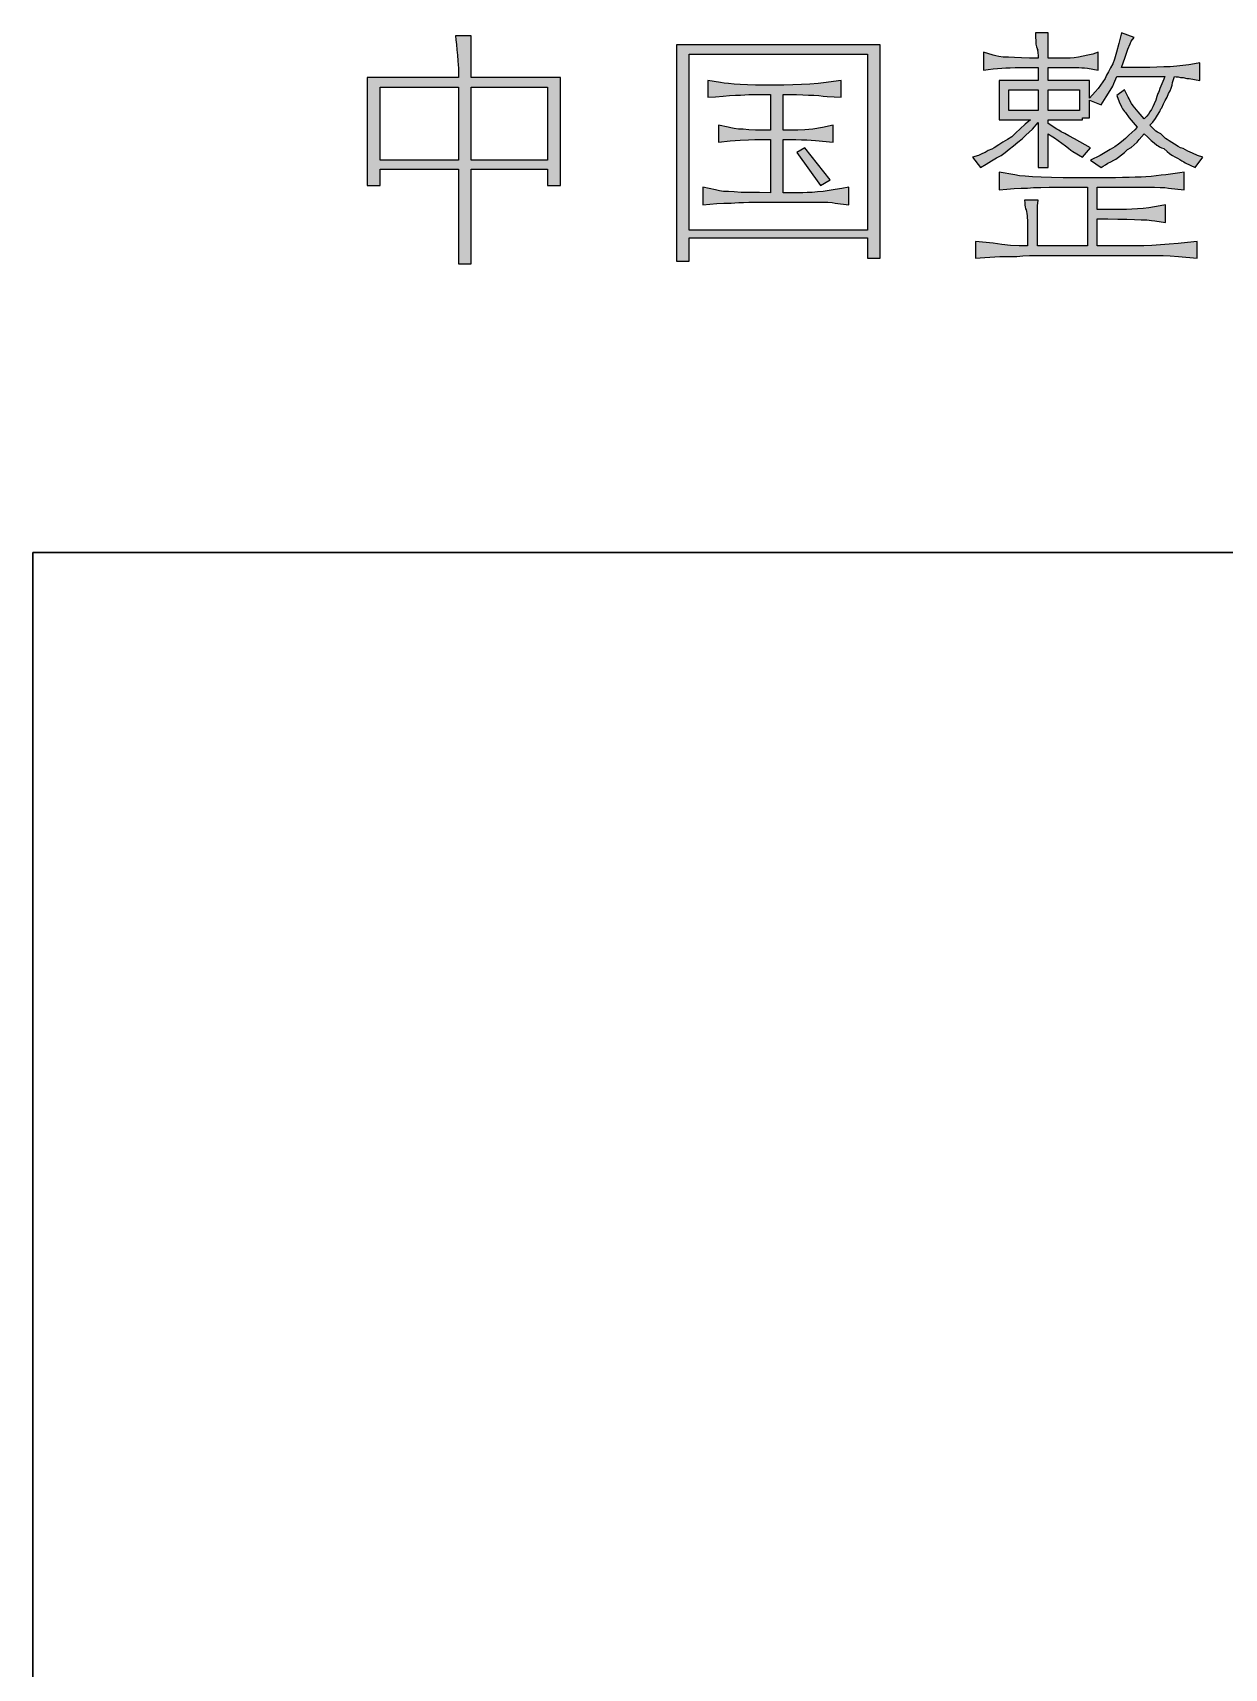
# Model space of a CAD drawing. Header units: inches. Extents: x -9450 to 207408, y -100115 to 6682.
# Drawn here: x 7688 to 8069, y 4728 to 5252 of the extents above; entities that cross this region are included whole.
import ezdxf

# ---------------------------------------------------------------- set-up
doc = ezdxf.new("R2010")
doc.units = ezdxf.units.IN
doc.header["$MEASUREMENT"] = 0
doc.layers.add('E. 图框', color=4, linetype='Continuous')
doc.layers.add('E.01 布局 文字', color=71, linetype='Continuous')

# ---------------------------------------------------------------- blocks, each defined once
blk = doc.blocks.new('eet')
at = {"layer": 'E.01 布局 文字'}
h = blk.add_hatch(color=256, dxfattribs=at)
h.paths.add_polyline_path([(7828.21, 5242.15), (7828.21, 5243.82), (7828.21, 5245.09), (7828.21, 5246.6), (7828.21, 5247.88), (7828.21, 5248.83), (7828.21, 5249.63), (7828.21, 5251.06), (7823.2, 5251.06), (7823.28, 5249.71), (7823.44, 5248.19), (7823.6, 5246.52), (7823.75, 5244.78), (7823.91, 5243.03), (7823.99, 5241.67), (7824.07, 5240.64), (7824.07, 5240), (7824.07, 5237.62), (7799.02, 5237.62), (7796.48, 5237.62), (7794.89, 5237.62), (7794.89, 5203.11), (7799.02, 5203.11), (7799.02, 5208.28), (7824.07, 5208.28), (7824.07, 5177.98), (7828.21, 5177.98), (7828.21, 5208.28), (7852.62, 5208.28), (7852.62, 5203.11), (7856.75, 5203.11), (7856.75, 5237.62), (7854.21, 5237.62), (7852.62, 5237.62), (7828.21, 5237.62), (7828.21, 5240.08)])
h.paths.add_polyline_path([(7824.07, 5234.6), (7824.07, 5211.22), (7799.02, 5211.22), (7799.02, 5234.6)], flags=17)
h.paths.add_polyline_path([(7828.21, 5234.6), (7852.62, 5234.6), (7852.62, 5211.22), (7828.21, 5211.22)], flags=17)
h.paths.add_polyline_path([(7959.18, 5248.12), (7957.58, 5248.12), (7955.04, 5248.12), (7897.95, 5248.12), (7894.84, 5248.12), (7893.89, 5248.12), (7893.89, 5178.85), (7897.95, 5178.85), (7897.95, 5186.33), (7955.04, 5186.33), (7955.04, 5179.81), (7959.18, 5179.81)])
h.paths.add_polyline_path([(7955.04, 5245.09), (7955.04, 5188.79), (7897.95, 5188.79), (7897.95, 5245.09)], flags=17)
h.paths.add_polyline_path([(7916.63, 5235.31), (7919.26, 5235.23), (7922.12, 5235.23), (7925.3, 5235.23), (7928.24, 5235.23), (7931.18, 5235.31), (7933.97, 5235.39), (7936.67, 5235.55), (7939.3, 5235.79), (7941.84, 5236.03), (7944.23, 5236.35), (7946.61, 5236.66), (7946.61, 5231.34), (7942.16, 5231.58), (7940.89, 5231.73), (7939.45, 5231.89), (7937.86, 5231.97), (7936.19, 5232.05), (7934.37, 5232.13), (7932.38, 5232.21), (7930.31, 5232.21), (7928.08, 5232.21), (7928.08, 5220.84), (7932.78, 5220.84), (7935, 5220.92), (7937.63, 5221.16), (7940.65, 5221.64), (7944.07, 5222.35), (7944.07, 5216.94), (7940.65, 5217.26), (7939.61, 5217.34), (7938.42, 5217.5), (7937.07, 5217.58), (7935.64, 5217.66), (7933.97, 5217.74), (7932.14, 5217.82), (7930.23, 5217.82), (7928.08, 5217.82), (7928.08, 5200.72), (7934.37, 5200.72), (7935.8, 5200.8), (7937.39, 5200.88), (7939.06, 5201.04), (7940.89, 5201.2), (7942.79, 5201.44), (7944.78, 5201.76), (7946.85, 5202.15), (7949.08, 5202.55), (7949.08, 5196.83), (7944.7, 5197.46), (7943.75, 5197.62), (7942.4, 5197.7), (7940.73, 5197.7), (7938.74, 5197.78), (7937.86, 5197.78), (7936.75, 5197.78), (7935.4, 5197.78), (7933.89, 5197.78), (7932.14, 5197.78), (7930.15, 5197.78), (7928, 5197.78), (7925.54, 5197.78), (7923.15, 5197.78), (7920.93, 5197.7), (7918.86, 5197.7), (7917.03, 5197.7), (7915.36, 5197.62), (7913.85, 5197.62), (7912.58, 5197.54), (7911.46, 5197.46), (7909.08, 5197.38), (7906.85, 5197.3), (7904.55, 5197.14), (7902.32, 5196.83), (7902.32, 5202.55), (7906.45, 5201.68), (7907.65, 5201.36), (7909, 5201.2), (7910.59, 5201.12), (7912.42, 5201.04), (7914.64, 5200.88), (7917.35, 5200.8), (7920.45, 5200.8), (7924.03, 5200.72), (7924.03, 5217.82), (7919.02, 5217.82), (7916.95, 5217.74), (7914.33, 5217.58), (7911.15, 5217.34), (7907.41, 5216.94), (7907.41, 5222.35), (7910.51, 5221.71), (7911.3, 5221.56), (7912.42, 5221.32), (7913.77, 5221.16), (7915.28, 5221.08), (7917.11, 5220.92), (7919.18, 5220.84), (7921.48, 5220.84), (7924.03, 5220.84), (7924.03, 5232.21), (7918.06, 5232.21), (7917.11, 5232.21), (7915.84, 5232.13), (7914.41, 5232.05), (7912.82, 5231.97), (7910.91, 5231.89), (7908.84, 5231.73), (7906.45, 5231.5), (7903.91, 5231.34), (7903.91, 5236.66), (7908.04, 5236.11), (7909.16, 5235.87), (7910.59, 5235.71), (7912.34, 5235.55), (7914.33, 5235.47)])
h.paths.add_polyline_path([(7935, 5215.11), (7943.11, 5204.94), (7940.01, 5203.11), (7932.46, 5213.6)])
h.paths.add_polyline_path([(8028.91, 5245.73), (8027.24, 5245.17), (8025.65, 5244.78), (8024.14, 5244.46), (8022.63, 5244.22), (8021.28, 5243.98), (8020.01, 5243.9), (8018.73, 5243.82), (8017.62, 5243.9), (8012.93, 5243.9), (8012.93, 5245.33), (8012.93, 5246.76), (8012.93, 5248.04), (8012.93, 5249.31), (8012.93, 5252.01), (8008.87, 5252.01), (8008.87, 5250.58), (8008.95, 5249.39), (8009.03, 5248.35), (8009.19, 5247.48), (8009.51, 5246.58), (8009.51, 5246.6), (8009.59, 5246.37), (8009.51, 5246.58), (8009.67, 5245.41), (8009.75, 5244.78), (8009.75, 5243.9), (8006.97, 5243.9), (8004.42, 5243.98), (8002.2, 5244.06), (8000.21, 5244.14), (7998.54, 5244.22), (7997.19, 5244.38), (7996.15, 5244.62), (7995.36, 5244.78), (7992.26, 5245.73), (7992.26, 5240), (7993.77, 5240.24), (7995.28, 5240.48), (7996.71, 5240.56), (7998.14, 5240.64), (7999.41, 5240.72), (8000.76, 5240.8), (8002.35, 5240.88), (8004.1, 5240.88), (8009.75, 5240.88), (8009.75, 5236.66), (8000.37, 5236.66), (7997.9, 5236.66), (7997.26, 5236.66), (7997.26, 5227.12), (7997.26, 5224.74), (7997.26, 5224.1), (8007.28, 5224.1), (8005.61, 5222.67), (8004.02, 5221.24), (8002.59, 5219.97), (8001.32, 5218.69), (7999.89, 5217.82), (7998.46, 5216.94), (7997.11, 5216.07), (7995.67, 5215.11), (7994.88, 5214.72), (7993.77, 5214.24), (7992.73, 5213.68), (7991.94, 5213.29), (7991.22, 5212.97), (7990.66, 5212.73), (7988.76, 5212.17), (7991.3, 5208.83), (7993.13, 5209.95), (7994.8, 5210.98), (7996.39, 5211.93), (7997.9, 5212.73), (7999.17, 5213.68), (8000.45, 5214.72), (8001.8, 5215.75), (8003.23, 5216.94), (8004.58, 5218.06), (8005.77, 5219.17), (8006.89, 5220.2), (8007.92, 5221.16), (8009.75, 5223.23), (8009.75, 5208.83), (8012.93, 5208.83), (8012.93, 5219.65), (8013.88, 5219.01), (8015, 5218.3), (8016.11, 5217.5), (8017.3, 5216.63), (8018.5, 5215.75), (8019.45, 5215.04), (8020.17, 5214.4), (8020.8, 5213.92), (8023.9, 5212.17), (8026.45, 5215.11), (8024.78, 5216.07), (8023.11, 5217.02), (8021.36, 5217.98), (8019.53, 5219.01), (8018.26, 5219.73), (8017.14, 5220.28), (8016.35, 5220.76), (8015.71, 5221.16), (8012.93, 5222.91), (8012.93, 5224.1), (8023.9, 5224.1), (8023.9, 5224.74), (8026.13, 5224.74), (8026.13, 5230.38), (8029.87, 5228.95), (8031.54, 5231.5), (8032.81, 5233.48), (8033.61, 5234.92), (8033.92, 5235.79), (8034.88, 5237.94), (8050.3, 5237.94), (8049.99, 5237.14), (8049.67, 5236.43), (8049.35, 5235.63), (8049.03, 5234.92), (8048.71, 5234.12), (8048.48, 5233.4), (8048.24, 5232.85), (8048.08, 5232.53), (8047.76, 5231.58), (8047.44, 5230.38), (8046.88, 5229.27), (8046.49, 5228.32), (8046.01, 5227.44), (8045.53, 5226.65), (8045.06, 5225.93), (8044.58, 5225.29), (8043.7, 5224.42), (8041.72, 5226.65), (8040.21, 5228.55), (8039.65, 5229.35), (8039.17, 5230.06), (8038.85, 5230.78), (8038.61, 5231.34), (8037.42, 5233.72), (8034.88, 5231.89), (8035.67, 5229.91), (8036.39, 5228.32), (8036.71, 5227.68), (8037.1, 5227.2), (8037.42, 5226.8), (8037.74, 5226.49), (8038.93, 5224.74), (8041.48, 5221.71), (8040.68, 5220.92), (8039.73, 5220.05), (8038.77, 5219.17), (8037.74, 5218.14), (8036.39, 5217.1), (8035.51, 5216.31), (8034.24, 5215.43), (8032.81, 5214.56), (8031.22, 5213.6), (8029.55, 5212.73), (8026.45, 5211.22), (8029.87, 5208.83), (8030.5, 5209.31), (8031.3, 5209.71), (8032.09, 5210.18), (8033.05, 5210.66), (8034, 5211.14), (8034.56, 5211.54), (8035.51, 5212.17), (8036.47, 5212.89), (8037.42, 5213.68), (8038.38, 5214.56), (8039.49, 5215.27), (8040.52, 5216.07), (8041.4, 5216.94), (8042.11, 5217.82), (8043.7, 5219.65), (8044.9, 5218.53), (8045.93, 5217.5), (8046.88, 5216.71), (8047.76, 5215.99), (8048.16, 5215.75), (8048.63, 5215.43), (8049.19, 5215.11), (8049.99, 5214.88), (8051.02, 5214), (8051.81, 5213.37), (8052.21, 5213.05), (8052.77, 5212.65), (8053.48, 5212.25), (8054.36, 5211.85), (8055.08, 5211.38), (8055.71, 5210.98), (8056.35, 5210.66), (8056.82, 5210.34), (8060.01, 5208.83), (8062.47, 5212.17), (8060.8, 5212.73), (8059.21, 5213.45), (8057.7, 5214.08), (8056.19, 5214.88), (8055.71, 5215.04), (8055.31, 5215.11), (8054.52, 5215.59), (8053.41, 5216.31), (8052.53, 5216.86), (8051.74, 5217.34), (8051.1, 5217.82), (8050.54, 5218.14), (8049.91, 5218.77), (8049.03, 5219.65), (8048.4, 5219.97), (8047.92, 5220.2), (8047.44, 5220.52), (8047.12, 5220.84), (8045.53, 5222.35), (8046.49, 5223.38), (8047.28, 5224.5), (8048, 5225.61), (8048.71, 5226.8), (8049.03, 5227.6), (8049.35, 5228), (8049.91, 5229.19), (8050.46, 5230.3), (8051.02, 5231.42), (8051.5, 5232.53), (8051.97, 5233.4), (8052.29, 5234.28), (8052.61, 5235.23), (8052.77, 5236.11), (8053.41, 5237.94), (8053.96, 5237.86), (8054.6, 5237.86), (8055.31, 5237.7), (8056.19, 5237.62), (8057.3, 5237.38), (8058.1, 5237.3), (8061.52, 5236.66), (8061.52, 5242.39), (8059.77, 5242.07), (8057.94, 5241.75), (8056.11, 5241.52), (8054.12, 5241.28), (8052.05, 5241.12), (8049.99, 5241.04), (8047.76, 5240.96), (8045.53, 5240.88), (8036.47, 5240.88), (8037.58, 5244.22), (8038.46, 5246.76), (8039.17, 5248.43), (8039.57, 5249.31), (8040.52, 5250.5), (8036.47, 5252.01), (8035.59, 5248.59), (8034.8, 5245.73), (8034.16, 5243.58), (8033.61, 5242.07), (8032.89, 5240.8), (8032.25, 5239.53), (8031.62, 5238.41), (8031.14, 5237.3), (8030.42, 5236.27), (8029.71, 5235.23), (8028.91, 5234.12), (8027.96, 5233.09), (8026.13, 5231.02), (8026.13, 5236.66), (8025.49, 5236.66), (8022.95, 5236.66), (8012.93, 5236.66), (8012.93, 5240.88), (8016.19, 5240.88), (8018.73, 5240.88), (8020.56, 5240.88), (8021.68, 5240.88), (8022.79, 5240.88), (8023.74, 5240.8), (8024.62, 5240.72), (8025.49, 5240.64), (8028.91, 5240)])
h.paths.add_polyline_path([(8012.93, 5233.72), (8022.95, 5233.72), (8022.95, 5227.12), (8012.93, 5227.12)], flags=17)
h.paths.add_polyline_path([(8009.75, 5233.72), (8009.75, 5227.12), (8000.37, 5227.12), (8000.37, 5233.72)], flags=17)
h.paths.add_polyline_path([(8056.51, 5207.32), (8055.08, 5207.16), (8053.64, 5206.92), (8052.13, 5206.69), (8050.62, 5206.53), (8049.11, 5206.37), (8047.52, 5206.13), (8045.93, 5205.97), (8044.26, 5205.81), (8042.67, 5205.73), (8040.84, 5205.73), (8038.85, 5205.65), (8036.79, 5205.65), (8034.48, 5205.57), (8032.09, 5205.57), (8029.47, 5205.57), (8026.77, 5205.57), (8022, 5205.57), (8017.78, 5205.57), (8014.04, 5205.65), (8010.7, 5205.73), (8007.92, 5205.89), (8005.53, 5206.05), (8003.71, 5206.21), (8002.27, 5206.45), (7997.26, 5207.32), (7997.26, 5201.68), (7999.73, 5201.91), (8002.04, 5202.07), (8004.26, 5202.23), (8006.33, 5202.23), (8008.24, 5202.39), (8010.54, 5202.47), (8013.25, 5202.55), (8016.35, 5202.55), (8025.49, 5202.55), (8025.49, 5183.7), (8009.51, 5183.7), (8009.51, 5186.57), (8009.51, 5189.11), (8009.51, 5191.26), (8009.51, 5193.01), (8009.51, 5194.44), (8009.51, 5195.55), (8009.51, 5196.19), (8009.51, 5196.59), (8009.75, 5198.34), (8005.38, 5198.34), (8005.46, 5197.54), (8005.46, 5196.75), (8005.53, 5196.19), (8005.69, 5195.63), (8005.85, 5195.31), (8006.01, 5194.76), (8006.09, 5194.12), (8006.17, 5193.33), (8006.33, 5191.34), (8006.33, 5188.79), (8006.33, 5183.7), (8003.63, 5183.7), (8000.92, 5183.86), (7998.14, 5184.18), (7995.36, 5184.58), (7989.71, 5185.14), (7989.71, 5179.81), (7991.14, 5179.89), (7992.65, 5180.05), (7994.24, 5180.13), (7995.83, 5180.21), (7997.5, 5180.29), (7999.25, 5180.37), (8001, 5180.37), (8002.91, 5180.37), (8004.82, 5180.52), (8006.97, 5180.6), (8009.27, 5180.68), (8011.66, 5180.68), (8012.77, 5180.68), (8014.04, 5180.68), (8015.47, 5180.68), (8017.07, 5180.68), (8018.81, 5180.68), (8020.8, 5180.68), (8022.87, 5180.68), (8025.18, 5180.68), (8027.4, 5180.68), (8029.55, 5180.68), (8031.46, 5180.68), (8033.13, 5180.68), (8034.72, 5180.68), (8036.07, 5180.68), (8037.34, 5180.68), (8038.38, 5180.68), (8040.6, 5180.68), (8042.67, 5180.68), (8044.5, 5180.68), (8046.17, 5180.68), (8047.76, 5180.68), (8049.75, 5180.6), (8051.97, 5180.52), (8054.68, 5180.37), (8060.64, 5179.81), (8060.64, 5185.14), (8057.54, 5184.82), (8054.52, 5184.5), (8051.66, 5184.26), (8048.87, 5184.02), (8046.17, 5183.86), (8043.54, 5183.78), (8041.08, 5183.7), (8038.61, 5183.7), (8028.6, 5183.7), (8028.6, 5192.37), (8032.09, 5192.37), (8035.27, 5192.29), (8038.14, 5192.29), (8040.6, 5192.21), (8042.75, 5192.13), (8044.58, 5192.05), (8046.01, 5191.9), (8047.12, 5191.74), (8050.54, 5191.18), (8050.54, 5196.83), (8048.79, 5196.51), (8046.96, 5196.19), (8045.14, 5195.95), (8043.39, 5195.71), (8041.56, 5195.55), (8039.73, 5195.47), (8037.98, 5195.39), (8036.15, 5195.39), (8028.6, 5195.39), (8028.6, 5202.55), (8031.78, 5202.55), (8034.56, 5202.55), (8037.1, 5202.55), (8039.25, 5202.55), (8041.16, 5202.55), (8042.75, 5202.55), (8044.02, 5202.55), (8044.9, 5202.55), (8046.96, 5202.55), (8048.79, 5202.47), (8050.3, 5202.39), (8051.5, 5202.23), (8056.51, 5201.68)])
at = {"layer": 'E. 图框', "lineweight": 30}
blk.add_lwpolyline([(7687.76, 5085.5), (9204.61, 5085.5), (9204.61, 1882.01), (7687.76, 1882.01)], close=True, dxfattribs=at)
at = {"layer": 'E.01 布局 文字'}
for p, q in [((7823.2, 5251.06), (7823.28, 5249.71)), ((7828.21, 5251.06), (7823.2, 5251.06)), ((7823.28, 5249.71), (7823.44, 5248.19)), ((7828.21, 5249.63), (7828.21, 5251.06)), ((7828.21, 5248.83), (7828.21, 5249.63)), ((8008.87, 5252.01), (8008.87, 5250.58)), ((8012.93, 5252.01), (8008.87, 5252.01)), ((8008.87, 5250.58), (8008.95, 5249.39)), ((8008.95, 5249.39), (8009.03, 5248.35)), ((8012.93, 5249.31), (8012.93, 5252.01)), ((8012.93, 5248.04), (8012.93, 5249.31)), ((8036.47, 5252.01), (8035.59, 5248.59)), ((8040.52, 5250.5), (8036.47, 5252.01)), ((8039.17, 5248.43), (8039.57, 5249.31)), ((8039.57, 5249.31), (8040.52, 5250.5)), ((7823.44, 5248.19), (7823.6, 5246.52)), ((7823.6, 5246.52), (7823.75, 5244.78)), ((7823.75, 5244.78), (7823.91, 5243.03)), ((7828.21, 5247.88), (7828.21, 5248.83)), ((7828.21, 5246.6), (7828.21, 5247.88)), ((7828.21, 5245.09), (7828.21, 5246.6)), ((7828.21, 5243.82), (7828.21, 5245.09)), ((7893.89, 5248.12), (7893.89, 5178.85)), ((7894.84, 5248.12), (7893.89, 5248.12)), ((7897.95, 5248.12), (7894.84, 5248.12)), ((7955.04, 5248.12), (7897.95, 5248.12)), ((7897.95, 5188.79), (7897.95, 5245.09)), ((7897.95, 5245.09), (7955.04, 5245.09)), ((7957.58, 5248.12), (7955.04, 5248.12)), ((7955.04, 5245.09), (7955.04, 5188.79)), ((7959.18, 5248.12), (7957.58, 5248.12)), ((7959.18, 5179.81), (7959.18, 5248.12)), ((7995.36, 5244.78), (7992.26, 5245.73)), ((7992.26, 5245.73), (7992.26, 5240)), ((7996.15, 5244.62), (7995.36, 5244.78)), ((7997.19, 5244.38), (7996.15, 5244.62)), ((7998.54, 5244.22), (7997.19, 5244.38)), ((8000.21, 5244.14), (7998.54, 5244.22)), ((8002.2, 5244.06), (8000.21, 5244.14)), ((8004.42, 5243.98), (8002.2, 5244.06)), ((8006.97, 5243.9), (8004.42, 5243.98)), ((8009.03, 5248.35), (8009.19, 5247.48)), ((8009.19, 5247.48), (8009.59, 5246.37)), ((8009.59, 5246.37), (8009.51, 5246.6)), ((8009.51, 5246.6), (8009.67, 5245.41)), ((8009.67, 5245.41), (8009.75, 5244.78)), ((8009.75, 5244.78), (8009.75, 5243.9)), ((8012.93, 5246.76), (8012.93, 5248.04)), ((8012.93, 5245.33), (8012.93, 5246.76)), ((8012.93, 5243.9), (8012.93, 5245.33)), ((8021.28, 5243.98), (8020.01, 5243.9)), ((8022.63, 5244.22), (8021.28, 5243.98)), ((8024.14, 5244.46), (8022.63, 5244.22)), ((8025.65, 5244.78), (8024.14, 5244.46)), ((8027.24, 5245.17), (8025.65, 5244.78)), ((8028.91, 5245.73), (8027.24, 5245.17)), ((8028.91, 5240), (8028.91, 5245.73)), ((8034.8, 5245.73), (8034.16, 5243.58)), ((8035.59, 5248.59), (8034.8, 5245.73)), ((8036.47, 5240.88), (8037.58, 5244.22)), ((8037.58, 5244.22), (8038.46, 5246.76)), ((8038.46, 5246.76), (8039.17, 5248.43)), ((7823.91, 5243.03), (7823.99, 5241.67)), ((7823.99, 5241.67), (7824.07, 5240.64)), ((7824.07, 5240.64), (7824.07, 5240)), ((7824.07, 5240), (7824.07, 5237.62)), ((7828.21, 5242.15), (7828.21, 5243.82)), ((7828.21, 5240.08), (7828.21, 5242.15)), ((7828.21, 5237.62), (7828.21, 5240.08)), ((7992.26, 5240), (7993.77, 5240.24)), ((7993.77, 5240.24), (7995.28, 5240.48)), ((7995.28, 5240.48), (7996.71, 5240.56)), ((7996.71, 5240.56), (7998.14, 5240.64)), ((7998.14, 5240.64), (7999.41, 5240.72)), ((7999.41, 5240.72), (8000.76, 5240.8)), ((8000.76, 5240.8), (8002.35, 5240.88)), ((8002.35, 5240.88), (8004.1, 5240.88)), ((8004.1, 5240.88), (8009.75, 5240.88)), ((8009.75, 5243.9), (8006.97, 5243.9)), ((8009.75, 5240.88), (8009.75, 5236.66)), ((8017.62, 5243.9), (8012.93, 5243.9)), ((8012.93, 5236.66), (8012.93, 5240.88)), ((8012.93, 5240.88), (8016.19, 5240.88)), ((8016.19, 5240.88), (8018.73, 5240.88)), ((8018.73, 5243.82), (8017.62, 5243.9)), ((8020.01, 5243.9), (8018.73, 5243.82)), ((8018.73, 5240.88), (8020.56, 5240.88)), ((8020.56, 5240.88), (8021.68, 5240.88)), ((8021.68, 5240.88), (8022.79, 5240.88)), ((8022.79, 5240.88), (8023.74, 5240.8)), ((8023.74, 5240.8), (8024.62, 5240.72)), ((8024.62, 5240.72), (8025.49, 5240.64)), ((8025.49, 5240.64), (8028.91, 5240)), ((8032.25, 5239.53), (8031.62, 5238.41)), ((8032.89, 5240.8), (8032.25, 5239.53)), ((8033.61, 5242.07), (8032.89, 5240.8)), ((8034.16, 5243.58), (8033.61, 5242.07)), ((8045.53, 5240.88), (8036.47, 5240.88)), ((8047.76, 5240.96), (8045.53, 5240.88)), ((8049.99, 5241.04), (8047.76, 5240.96)), ((8052.05, 5241.12), (8049.99, 5241.04)), ((8054.12, 5241.28), (8052.05, 5241.12)), ((8056.11, 5241.52), (8054.12, 5241.28)), ((8057.94, 5241.75), (8056.11, 5241.52)), ((8059.77, 5242.07), (8057.94, 5241.75)), ((8061.52, 5242.39), (8059.77, 5242.07)), ((8061.52, 5236.66), (8061.52, 5242.39)), ((7796.48, 5237.62), (7794.89, 5237.62)), ((7794.89, 5237.62), (7794.89, 5203.11)), ((7799.02, 5237.62), (7796.48, 5237.62)), ((7824.07, 5237.62), (7799.02, 5237.62)), ((7799.02, 5211.22), (7799.02, 5234.6)), ((7799.02, 5234.6), (7824.07, 5234.6)), ((7824.07, 5234.6), (7824.07, 5211.22)), ((7852.62, 5237.62), (7828.21, 5237.62)), ((7828.21, 5211.22), (7828.21, 5234.6)), ((7828.21, 5234.6), (7852.62, 5234.6)), ((7854.21, 5237.62), (7852.62, 5237.62)), ((7852.62, 5234.6), (7852.62, 5211.22)), ((7856.75, 5237.62), (7854.21, 5237.62)), ((7856.75, 5203.11), (7856.75, 5237.62)), ((7903.91, 5236.66), (7903.91, 5231.34)), ((7908.04, 5236.11), (7903.91, 5236.66)), ((7909.16, 5235.87), (7908.04, 5236.11)), ((7910.59, 5235.71), (7909.16, 5235.87)), ((7912.34, 5235.55), (7910.59, 5235.71)), ((7914.33, 5235.47), (7912.34, 5235.55)), ((7916.63, 5235.31), (7914.33, 5235.47)), ((7919.26, 5235.23), (7916.63, 5235.31)), ((7922.12, 5235.23), (7919.26, 5235.23)), ((7925.3, 5235.23), (7922.12, 5235.23)), ((7928.24, 5235.23), (7925.3, 5235.23)), ((7931.18, 5235.31), (7928.24, 5235.23)), ((7933.97, 5235.39), (7931.18, 5235.31)), ((7936.67, 5235.55), (7933.97, 5235.39)), ((7939.3, 5235.79), (7936.67, 5235.55)), ((7941.84, 5236.03), (7939.3, 5235.79)), ((7944.23, 5236.35), (7941.84, 5236.03)), ((7946.61, 5236.66), (7944.23, 5236.35)), ((7946.61, 5231.34), (7946.61, 5236.66)), ((7997.9, 5236.66), (7997.26, 5236.66)), ((7997.26, 5236.66), (7997.26, 5227.12)), ((8000.37, 5236.66), (7997.9, 5236.66)), ((8009.75, 5236.66), (8000.37, 5236.66)), ((8000.37, 5227.12), (8000.37, 5233.72)), ((8000.37, 5233.72), (8009.75, 5233.72)), ((8009.75, 5233.72), (8009.75, 5227.12)), ((8022.95, 5236.66), (8012.93, 5236.66)), ((8012.93, 5227.12), (8012.93, 5233.72)), ((8012.93, 5233.72), (8022.95, 5233.72)), ((8025.49, 5236.66), (8022.95, 5236.66)), ((8022.95, 5233.72), (8022.95, 5227.12)), ((8026.13, 5236.66), (8025.49, 5236.66)), ((8026.13, 5231.02), (8026.13, 5236.66)), ((8028.91, 5234.12), (8027.96, 5233.09)), ((8029.71, 5235.23), (8028.91, 5234.12)), ((8030.42, 5236.27), (8029.71, 5235.23)), ((8031.14, 5237.3), (8030.42, 5236.27)), ((8031.62, 5238.41), (8031.14, 5237.3)), ((8031.54, 5231.5), (8032.81, 5233.48)), ((8032.81, 5233.48), (8033.61, 5234.92)), ((8033.61, 5234.92), (8033.92, 5235.79)), ((8033.92, 5235.79), (8034.88, 5237.94)), ((8034.88, 5237.94), (8050.3, 5237.94)), ((8037.42, 5233.72), (8034.88, 5231.89)), ((8038.61, 5231.34), (8037.42, 5233.72)), ((8048.71, 5234.12), (8048.48, 5233.4)), ((8049.03, 5234.92), (8048.71, 5234.12)), ((8049.35, 5235.63), (8049.03, 5234.92)), ((8049.67, 5236.43), (8049.35, 5235.63)), ((8049.99, 5237.14), (8049.67, 5236.43)), ((8050.3, 5237.94), (8049.99, 5237.14)), ((8051.97, 5233.4), (8052.29, 5234.28)), ((8052.29, 5234.28), (8052.61, 5235.23)), ((8052.61, 5235.23), (8052.77, 5236.11)), ((8052.77, 5236.11), (8053.41, 5237.94)), ((8053.41, 5237.94), (8053.96, 5237.86)), ((8053.96, 5237.86), (8054.6, 5237.86)), ((8054.6, 5237.86), (8055.31, 5237.7)), ((8055.31, 5237.7), (8056.19, 5237.62)), ((8056.19, 5237.62), (8057.3, 5237.38)), ((8057.3, 5237.38), (8058.1, 5237.3)), ((8058.1, 5237.3), (8061.52, 5236.66)), ((7903.91, 5231.34), (7906.45, 5231.5)), ((7906.45, 5231.5), (7908.84, 5231.73)), ((7908.84, 5231.73), (7910.91, 5231.89)), ((7910.91, 5231.89), (7912.82, 5231.97)), ((7912.82, 5231.97), (7914.41, 5232.05)), ((7914.41, 5232.05), (7915.84, 5232.13)), ((7915.84, 5232.13), (7917.11, 5232.21)), ((7917.11, 5232.21), (7918.06, 5232.21)), ((7918.06, 5232.21), (7924.03, 5232.21)), ((7924.03, 5232.21), (7924.03, 5220.84)), ((7928.08, 5220.84), (7928.08, 5232.21)), ((7928.08, 5232.21), (7930.31, 5232.21)), ((7930.31, 5232.21), (7932.38, 5232.21)), ((7932.38, 5232.21), (7934.37, 5232.13)), ((7934.37, 5232.13), (7936.19, 5232.05)), ((7936.19, 5232.05), (7937.86, 5231.97)), ((7937.86, 5231.97), (7939.45, 5231.89)), ((7939.45, 5231.89), (7940.89, 5231.73)), ((7940.89, 5231.73), (7942.16, 5231.58)), ((7942.16, 5231.58), (7946.61, 5231.34)), ((8027.96, 5233.09), (8026.13, 5231.02)), ((8026.13, 5224.74), (8026.13, 5230.38)), ((8026.13, 5230.38), (8029.87, 5228.95)), ((8029.87, 5228.95), (8031.54, 5231.5)), ((8034.88, 5231.89), (8035.67, 5229.91)), ((8035.67, 5229.91), (8036.39, 5228.32)), ((8036.39, 5228.32), (8036.71, 5227.68)), ((8038.85, 5230.78), (8038.61, 5231.34)), ((8039.17, 5230.06), (8038.85, 5230.78)), ((8039.65, 5229.35), (8039.17, 5230.06)), ((8040.21, 5228.55), (8039.65, 5229.35)), ((8041.72, 5226.65), (8040.21, 5228.55)), ((8046.49, 5228.32), (8046.01, 5227.44)), ((8046.88, 5229.27), (8046.49, 5228.32)), ((8047.44, 5230.38), (8046.88, 5229.27)), ((8047.76, 5231.58), (8047.44, 5230.38)), ((8048.08, 5232.53), (8047.76, 5231.58)), ((8048.24, 5232.85), (8048.08, 5232.53)), ((8048.48, 5233.4), (8048.24, 5232.85)), ((8049.35, 5228), (8049.91, 5229.19)), ((8049.91, 5229.19), (8050.46, 5230.3)), ((8050.46, 5230.3), (8051.02, 5231.42)), ((8051.02, 5231.42), (8051.5, 5232.53)), ((8051.5, 5232.53), (8051.97, 5233.4)), ((7997.26, 5227.12), (7997.26, 5224.74)), ((7997.26, 5224.74), (7997.26, 5224.1)), ((7997.26, 5224.1), (8007.28, 5224.1)), ((8009.75, 5227.12), (8000.37, 5227.12)), ((8007.28, 5224.1), (8005.61, 5222.67)), ((8007.92, 5221.16), (8009.75, 5223.23)), ((8009.75, 5223.23), (8009.75, 5208.83)), ((8022.95, 5227.12), (8012.93, 5227.12)), ((8012.93, 5222.91), (8012.93, 5224.1)), ((8012.93, 5224.1), (8023.9, 5224.1)), ((8023.9, 5224.1), (8023.9, 5224.74)), ((8023.9, 5224.74), (8026.13, 5224.74)), ((8036.71, 5227.68), (8037.1, 5227.2)), ((8037.1, 5227.2), (8037.42, 5226.8)), ((8037.42, 5226.8), (8037.74, 5226.49)), ((8037.74, 5226.49), (8038.93, 5224.74)), ((8038.93, 5224.74), (8041.48, 5221.71)), ((8043.7, 5224.42), (8041.72, 5226.65)), ((8044.58, 5225.29), (8043.7, 5224.42)), ((8045.06, 5225.93), (8044.58, 5225.29)), ((8045.53, 5226.65), (8045.06, 5225.93)), ((8046.01, 5227.44), (8045.53, 5226.65)), ((8045.53, 5222.35), (8046.49, 5223.38)), ((8046.49, 5223.38), (8047.28, 5224.5)), ((8047.28, 5224.5), (8048, 5225.61)), ((8048, 5225.61), (8048.71, 5226.8)), ((8048.71, 5226.8), (8049.03, 5227.6)), ((8049.03, 5227.6), (8049.35, 5228)), ((7910.51, 5221.71), (7907.41, 5222.35)), ((7907.41, 5222.35), (7907.41, 5216.94)), ((7911.3, 5221.56), (7910.51, 5221.71)), ((7912.42, 5221.32), (7911.3, 5221.56)), ((7913.77, 5221.16), (7912.42, 5221.32)), ((7915.28, 5221.08), (7913.77, 5221.16)), ((7917.11, 5220.92), (7915.28, 5221.08)), ((7916.95, 5217.74), (7919.02, 5217.82)), ((7919.18, 5220.84), (7917.11, 5220.92)), ((7919.02, 5217.82), (7924.03, 5217.82)), ((7921.48, 5220.84), (7919.18, 5220.84)), ((7924.03, 5220.84), (7921.48, 5220.84)), ((7924.03, 5217.82), (7924.03, 5200.72)), ((7932.78, 5220.84), (7928.08, 5220.84)), ((7928.08, 5200.72), (7928.08, 5217.82)), ((7928.08, 5217.82), (7930.23, 5217.82)), ((7930.23, 5217.82), (7932.14, 5217.82)), ((7932.14, 5217.82), (7933.97, 5217.74)), ((7935, 5220.92), (7932.78, 5220.84)), ((7937.63, 5221.16), (7935, 5220.92)), ((7940.65, 5221.64), (7937.63, 5221.16)), ((7944.07, 5222.35), (7940.65, 5221.64)), ((7944.07, 5216.94), (7944.07, 5222.35)), ((7999.89, 5217.82), (7998.46, 5216.94)), ((8001.32, 5218.69), (7999.89, 5217.82)), ((8002.59, 5219.97), (8001.32, 5218.69)), ((8004.02, 5221.24), (8002.59, 5219.97)), ((8003.23, 5216.94), (8004.58, 5218.06)), ((8005.61, 5222.67), (8004.02, 5221.24)), ((8004.58, 5218.06), (8005.77, 5219.17)), ((8005.77, 5219.17), (8006.89, 5220.2)), ((8006.89, 5220.2), (8007.92, 5221.16)), ((8015.71, 5221.16), (8012.93, 5222.91)), ((8012.93, 5208.83), (8012.93, 5219.65)), ((8012.93, 5219.65), (8013.88, 5219.01)), ((8013.88, 5219.01), (8015, 5218.3)), ((8015, 5218.3), (8016.11, 5217.5)), ((8016.35, 5220.76), (8015.71, 5221.16)), ((8017.14, 5220.28), (8016.35, 5220.76)), ((8018.26, 5219.73), (8017.14, 5220.28)), ((8019.53, 5219.01), (8018.26, 5219.73)), ((8021.36, 5217.98), (8019.53, 5219.01)), ((8023.11, 5217.02), (8021.36, 5217.98)), ((8037.74, 5218.14), (8036.39, 5217.1)), ((8038.77, 5219.17), (8037.74, 5218.14)), ((8039.73, 5220.05), (8038.77, 5219.17)), ((8040.68, 5220.92), (8039.73, 5220.05)), ((8041.48, 5221.71), (8040.68, 5220.92)), ((8041.4, 5216.94), (8042.11, 5217.82)), ((8042.11, 5217.82), (8043.7, 5219.65)), ((8043.7, 5219.65), (8044.9, 5218.53)), ((8044.9, 5218.53), (8045.93, 5217.5)), ((8047.12, 5220.84), (8045.53, 5222.35)), ((8047.44, 5220.52), (8047.12, 5220.84)), ((8047.92, 5220.2), (8047.44, 5220.52)), ((8048.4, 5219.97), (8047.92, 5220.2)), ((8049.03, 5219.65), (8048.4, 5219.97)), ((8049.91, 5218.77), (8049.03, 5219.65)), ((8050.54, 5218.14), (8049.91, 5218.77)), ((8051.1, 5217.82), (8050.54, 5218.14)), ((8051.74, 5217.34), (8051.1, 5217.82)), ((7907.41, 5216.94), (7911.15, 5217.34)), ((7911.15, 5217.34), (7914.33, 5217.58)), ((7914.33, 5217.58), (7916.95, 5217.74)), ((7935, 5215.11), (7932.46, 5213.6)), ((7932.46, 5213.6), (7940.01, 5203.11)), ((7933.97, 5217.74), (7935.64, 5217.66)), ((7943.11, 5204.94), (7935, 5215.11)), ((7935.64, 5217.66), (7937.07, 5217.58)), ((7937.07, 5217.58), (7938.42, 5217.5)), ((7938.42, 5217.5), (7939.61, 5217.34)), ((7939.61, 5217.34), (7940.65, 5217.26)), ((7940.65, 5217.26), (7944.07, 5216.94)), ((7990.66, 5212.73), (7988.76, 5212.17)), ((7991.22, 5212.97), (7990.66, 5212.73)), ((7991.94, 5213.29), (7991.22, 5212.97)), ((7992.73, 5213.68), (7991.94, 5213.29)), ((7993.77, 5214.24), (7992.73, 5213.68)), ((7994.88, 5214.72), (7993.77, 5214.24)), ((7995.67, 5215.11), (7994.88, 5214.72)), ((7997.11, 5216.07), (7995.67, 5215.11)), ((7996.39, 5211.93), (7997.9, 5212.73)), ((7998.46, 5216.94), (7997.11, 5216.07)), ((7997.9, 5212.73), (7999.17, 5213.68)), ((7999.17, 5213.68), (8000.45, 5214.72)), ((8000.45, 5214.72), (8001.8, 5215.75)), ((8001.8, 5215.75), (8003.23, 5216.94)), ((8016.11, 5217.5), (8017.3, 5216.63)), ((8017.3, 5216.63), (8018.5, 5215.75)), ((8018.5, 5215.75), (8019.45, 5215.04)), ((8019.45, 5215.04), (8020.17, 5214.4)), ((8020.17, 5214.4), (8020.8, 5213.92)), ((8020.8, 5213.92), (8023.9, 5212.17)), ((8024.78, 5216.07), (8023.11, 5217.02)), ((8023.9, 5212.17), (8026.45, 5215.11)), ((8026.45, 5215.11), (8024.78, 5216.07)), ((8029.55, 5212.73), (8026.45, 5211.22)), ((8031.22, 5213.6), (8029.55, 5212.73)), ((8032.81, 5214.56), (8031.22, 5213.6)), ((8034.24, 5215.43), (8032.81, 5214.56)), ((8035.51, 5216.31), (8034.24, 5215.43)), ((8036.39, 5217.1), (8035.51, 5216.31)), ((8035.51, 5212.17), (8036.47, 5212.89)), ((8036.47, 5212.89), (8037.42, 5213.68)), ((8037.42, 5213.68), (8038.38, 5214.56)), ((8038.38, 5214.56), (8039.49, 5215.27)), ((8039.49, 5215.27), (8040.52, 5216.07)), ((8040.52, 5216.07), (8041.4, 5216.94)), ((8045.93, 5217.5), (8046.88, 5216.71)), ((8046.88, 5216.71), (8047.76, 5215.99)), ((8047.76, 5215.99), (8048.16, 5215.75)), ((8048.16, 5215.75), (8048.63, 5215.43)), ((8048.63, 5215.43), (8049.19, 5215.11)), ((8049.19, 5215.11), (8049.99, 5214.88)), ((8049.99, 5214.88), (8051.02, 5214)), ((8051.02, 5214), (8051.81, 5213.37)), ((8052.53, 5216.86), (8051.74, 5217.34)), ((8051.81, 5213.37), (8052.21, 5213.05)), ((8052.21, 5213.05), (8052.77, 5212.65)), ((8053.41, 5216.31), (8052.53, 5216.86)), ((8052.77, 5212.65), (8053.48, 5212.25)), ((8054.52, 5215.59), (8053.41, 5216.31)), ((8055.31, 5215.11), (8054.52, 5215.59)), ((8055.71, 5215.04), (8055.31, 5215.11)), ((8056.19, 5214.88), (8055.71, 5215.04)), ((8057.7, 5214.08), (8056.19, 5214.88)), ((8059.21, 5213.45), (8057.7, 5214.08)), ((8060.8, 5212.73), (8059.21, 5213.45)), ((8062.47, 5212.17), (8060.8, 5212.73)), ((7824.07, 5211.22), (7799.02, 5211.22)), ((7799.02, 5203.11), (7799.02, 5208.28)), ((7799.02, 5208.28), (7824.07, 5208.28)), ((7824.07, 5208.28), (7824.07, 5177.98)), ((7852.62, 5211.22), (7828.21, 5211.22)), ((7828.21, 5177.98), (7828.21, 5208.28)), ((7828.21, 5208.28), (7852.62, 5208.28)), ((7852.62, 5208.28), (7852.62, 5203.11)), ((7988.76, 5212.17), (7991.3, 5208.83)), ((7991.3, 5208.83), (7993.13, 5209.95)), ((7993.13, 5209.95), (7994.8, 5210.98)), ((7994.8, 5210.98), (7996.39, 5211.93)), ((7997.26, 5207.32), (7997.26, 5201.68)), ((8002.27, 5206.45), (7997.26, 5207.32)), ((8009.75, 5208.83), (8012.93, 5208.83)), ((8026.45, 5211.22), (8029.87, 5208.83)), ((8029.87, 5208.83), (8030.5, 5209.31)), ((8030.5, 5209.31), (8031.3, 5209.71)), ((8031.3, 5209.71), (8032.09, 5210.18)), ((8032.09, 5210.18), (8033.05, 5210.66)), ((8033.05, 5210.66), (8034, 5211.14)), ((8034, 5211.14), (8034.56, 5211.54)), ((8034.56, 5211.54), (8035.51, 5212.17)), ((8053.48, 5212.25), (8054.36, 5211.85)), ((8054.36, 5211.85), (8055.08, 5211.38)), ((8055.08, 5211.38), (8055.71, 5210.98)), ((8056.51, 5207.32), (8055.08, 5207.16)), ((8055.71, 5210.98), (8056.35, 5210.66)), ((8056.35, 5210.66), (8056.82, 5210.34)), ((8056.51, 5201.68), (8056.51, 5207.32)), ((8056.82, 5210.34), (8060.01, 5208.83)), ((8060.01, 5208.83), (8062.47, 5212.17)), ((7794.89, 5203.11), (7799.02, 5203.11)), ((7852.62, 5203.11), (7856.75, 5203.11)), ((7906.45, 5201.68), (7902.32, 5202.55)), ((7902.32, 5202.55), (7902.32, 5196.83)), ((7940.01, 5203.11), (7943.11, 5204.94)), ((7946.85, 5202.15), (7944.78, 5201.76)), ((7949.08, 5202.55), (7946.85, 5202.15)), ((7949.08, 5196.83), (7949.08, 5202.55)), ((7999.73, 5201.91), (8002.04, 5202.07)), ((8002.04, 5202.07), (8004.26, 5202.23)), ((8003.71, 5206.21), (8002.27, 5206.45)), ((8005.53, 5206.05), (8003.71, 5206.21)), ((8004.26, 5202.23), (8006.33, 5202.23)), ((8007.92, 5205.89), (8005.53, 5206.05)), ((8006.33, 5202.23), (8008.24, 5202.39)), ((8010.7, 5205.73), (8007.92, 5205.89)), ((8008.24, 5202.39), (8010.54, 5202.47)), ((8010.54, 5202.47), (8013.25, 5202.55)), ((8014.04, 5205.65), (8010.7, 5205.73)), ((8013.25, 5202.55), (8016.35, 5202.55)), ((8017.78, 5205.57), (8014.04, 5205.65)), ((8016.35, 5202.55), (8025.49, 5202.55)), ((8022, 5205.57), (8017.78, 5205.57)), ((8026.77, 5205.57), (8022, 5205.57)), ((8025.49, 5202.55), (8025.49, 5183.7)), ((8029.47, 5205.57), (8026.77, 5205.57)), ((8028.6, 5195.39), (8028.6, 5202.55)), ((8028.6, 5202.55), (8031.78, 5202.55)), ((8032.09, 5205.57), (8029.47, 5205.57)), ((8031.78, 5202.55), (8034.56, 5202.55)), ((8034.48, 5205.57), (8032.09, 5205.57)), ((8036.79, 5205.65), (8034.48, 5205.57)), ((8034.56, 5202.55), (8037.1, 5202.55)), ((8038.85, 5205.65), (8036.79, 5205.65)), ((8037.1, 5202.55), (8039.25, 5202.55)), ((8040.84, 5205.73), (8038.85, 5205.65)), ((8039.25, 5202.55), (8041.16, 5202.55)), ((8042.67, 5205.73), (8040.84, 5205.73)), ((8041.16, 5202.55), (8042.75, 5202.55)), ((8044.26, 5205.81), (8042.67, 5205.73)), ((8042.75, 5202.55), (8044.02, 5202.55)), ((8044.02, 5202.55), (8044.9, 5202.55)), ((8045.93, 5205.97), (8044.26, 5205.81)), ((8044.9, 5202.55), (8046.96, 5202.55)), ((8047.52, 5206.13), (8045.93, 5205.97)), ((8046.96, 5202.55), (8048.79, 5202.47)), ((8049.11, 5206.37), (8047.52, 5206.13)), ((8048.79, 5202.47), (8050.3, 5202.39)), ((8050.62, 5206.53), (8049.11, 5206.37)), ((8050.3, 5202.39), (8051.5, 5202.23)), ((8052.13, 5206.69), (8050.62, 5206.53)), ((8051.5, 5202.23), (8056.51, 5201.68)), ((8053.64, 5206.92), (8052.13, 5206.69)), ((8055.08, 5207.16), (8053.64, 5206.92)), ((7902.32, 5196.83), (7904.55, 5197.14)), ((7904.55, 5197.14), (7906.85, 5197.3)), ((7907.65, 5201.36), (7906.45, 5201.68)), ((7906.85, 5197.3), (7909.08, 5197.38)), ((7909, 5201.2), (7907.65, 5201.36)), ((7910.59, 5201.12), (7909, 5201.2)), ((7909.08, 5197.38), (7911.46, 5197.46)), ((7912.42, 5201.04), (7910.59, 5201.12)), ((7911.46, 5197.46), (7912.58, 5197.54)), ((7914.64, 5200.88), (7912.42, 5201.04)), ((7912.58, 5197.54), (7913.85, 5197.62)), ((7913.85, 5197.62), (7915.36, 5197.62)), ((7917.35, 5200.8), (7914.64, 5200.88)), ((7915.36, 5197.62), (7917.03, 5197.7)), ((7917.03, 5197.7), (7918.86, 5197.7)), ((7920.45, 5200.8), (7917.35, 5200.8)), ((7918.86, 5197.7), (7920.93, 5197.7)), ((7924.03, 5200.72), (7920.45, 5200.8)), ((7920.93, 5197.7), (7923.15, 5197.78)), ((7923.15, 5197.78), (7925.54, 5197.78)), ((7925.54, 5197.78), (7928, 5197.78)), ((7928, 5197.78), (7930.15, 5197.78)), ((7934.37, 5200.72), (7928.08, 5200.72)), ((7930.15, 5197.78), (7932.14, 5197.78)), ((7932.14, 5197.78), (7933.89, 5197.78)), ((7933.89, 5197.78), (7935.4, 5197.78)), ((7935.8, 5200.8), (7934.37, 5200.72)), ((7935.4, 5197.78), (7936.75, 5197.78)), ((7937.39, 5200.88), (7935.8, 5200.8)), ((7936.75, 5197.78), (7937.86, 5197.78)), ((7939.06, 5201.04), (7937.39, 5200.88)), ((7937.86, 5197.78), (7938.74, 5197.78)), ((7938.74, 5197.78), (7940.73, 5197.7)), ((7940.89, 5201.2), (7939.06, 5201.04)), ((7940.73, 5197.7), (7942.4, 5197.7)), ((7942.79, 5201.44), (7940.89, 5201.2)), ((7942.4, 5197.7), (7943.75, 5197.62)), ((7944.78, 5201.76), (7942.79, 5201.44)), ((7943.75, 5197.62), (7944.7, 5197.46)), ((7944.7, 5197.46), (7949.08, 5196.83)), ((7997.26, 5201.68), (7999.73, 5201.91)), ((8009.75, 5198.34), (8005.38, 5198.34)), ((8005.38, 5198.34), (8005.46, 5197.54)), ((8005.46, 5197.54), (8005.46, 5196.75)), ((8009.51, 5196.59), (8009.75, 5198.34)), ((8050.54, 5196.83), (8048.79, 5196.51)), ((8050.54, 5191.18), (8050.54, 5196.83)), ((8005.46, 5196.75), (8005.53, 5196.19)), ((8005.53, 5196.19), (8005.69, 5195.63)), ((8005.69, 5195.63), (8005.85, 5195.31)), ((8005.85, 5195.31), (8006.01, 5194.76)), ((8006.01, 5194.76), (8006.09, 5194.12)), ((8006.09, 5194.12), (8006.17, 5193.33)), ((8006.17, 5193.33), (8006.33, 5191.34)), ((8009.51, 5196.19), (8009.51, 5196.59)), ((8009.51, 5195.55), (8009.51, 5196.19)), ((8009.51, 5194.44), (8009.51, 5195.55)), ((8009.51, 5193.01), (8009.51, 5194.44)), ((8009.51, 5191.26), (8009.51, 5193.01)), ((8036.15, 5195.39), (8028.6, 5195.39)), ((8028.6, 5183.7), (8028.6, 5192.37)), ((8028.6, 5192.37), (8032.09, 5192.37)), ((8032.09, 5192.37), (8035.27, 5192.29)), ((8035.27, 5192.29), (8038.14, 5192.29)), ((8037.98, 5195.39), (8036.15, 5195.39)), ((8039.73, 5195.47), (8037.98, 5195.39)), ((8038.14, 5192.29), (8040.6, 5192.21)), ((8041.56, 5195.55), (8039.73, 5195.47)), ((8040.6, 5192.21), (8042.75, 5192.13)), ((8043.39, 5195.71), (8041.56, 5195.55)), ((8042.75, 5192.13), (8044.58, 5192.05)), ((8045.14, 5195.95), (8043.39, 5195.71)), ((8044.58, 5192.05), (8046.01, 5191.9)), ((8046.96, 5196.19), (8045.14, 5195.95)), ((8046.01, 5191.9), (8047.12, 5191.74)), ((8048.79, 5196.51), (8046.96, 5196.19)), ((8047.12, 5191.74), (8050.54, 5191.18)), ((7955.04, 5188.79), (7897.95, 5188.79)), ((7897.95, 5178.85), (7897.95, 5186.33)), ((7897.95, 5186.33), (7955.04, 5186.33)), ((7955.04, 5186.33), (7955.04, 5179.81)), ((8006.33, 5191.34), (8006.33, 5188.79)), ((8006.33, 5188.79), (8006.33, 5183.7)), ((8009.51, 5189.11), (8009.51, 5191.26)), ((8009.51, 5186.57), (8009.51, 5189.11)), ((8009.51, 5183.7), (8009.51, 5186.57)), ((7995.36, 5184.58), (7989.71, 5185.14)), ((7989.71, 5185.14), (7989.71, 5179.81)), ((7998.14, 5184.18), (7995.36, 5184.58)), ((8000.92, 5183.86), (7998.14, 5184.18)), ((8003.63, 5183.7), (8000.92, 5183.86)), ((8006.33, 5183.7), (8003.63, 5183.7)), ((8025.49, 5183.7), (8009.51, 5183.7)), ((8038.61, 5183.7), (8028.6, 5183.7)), ((8041.08, 5183.7), (8038.61, 5183.7)), ((8043.54, 5183.78), (8041.08, 5183.7)), ((8046.17, 5183.86), (8043.54, 5183.78)), ((8048.87, 5184.02), (8046.17, 5183.86)), ((8051.66, 5184.26), (8048.87, 5184.02)), ((8054.52, 5184.5), (8051.66, 5184.26)), ((8057.54, 5184.82), (8054.52, 5184.5)), ((8060.64, 5185.14), (8057.54, 5184.82)), ((8060.64, 5179.81), (8060.64, 5185.14)), ((7824.07, 5177.98), (7828.21, 5177.98)), ((7893.89, 5178.85), (7897.95, 5178.85)), ((7955.04, 5179.81), (7959.18, 5179.81)), ((7989.71, 5179.81), (7991.14, 5179.89)), ((7991.14, 5179.89), (7992.65, 5180.05)), ((7992.65, 5180.05), (7994.24, 5180.13)), ((7994.24, 5180.13), (7995.83, 5180.21)), ((7995.83, 5180.21), (7997.5, 5180.29)), ((7997.5, 5180.29), (7999.25, 5180.37)), ((7999.25, 5180.37), (8001, 5180.37)), ((8001, 5180.37), (8002.91, 5180.37)), ((8002.91, 5180.37), (8004.82, 5180.52)), ((8004.82, 5180.52), (8006.97, 5180.6)), ((8006.97, 5180.6), (8009.27, 5180.68)), ((8009.27, 5180.68), (8011.66, 5180.68)), ((8011.66, 5180.68), (8012.77, 5180.68)), ((8012.77, 5180.68), (8014.04, 5180.68)), ((8014.04, 5180.68), (8015.47, 5180.68)), ((8015.47, 5180.68), (8017.07, 5180.68)), ((8017.07, 5180.68), (8018.81, 5180.68)), ((8018.81, 5180.68), (8020.8, 5180.68)), ((8020.8, 5180.68), (8022.87, 5180.68)), ((8022.87, 5180.68), (8025.18, 5180.68)), ((8025.18, 5180.68), (8027.4, 5180.68)), ((8027.4, 5180.68), (8029.55, 5180.68)), ((8029.55, 5180.68), (8031.46, 5180.68)), ((8031.46, 5180.68), (8033.13, 5180.68)), ((8033.13, 5180.68), (8034.72, 5180.68)), ((8034.72, 5180.68), (8036.07, 5180.68)), ((8036.07, 5180.68), (8037.34, 5180.68)), ((8037.34, 5180.68), (8038.38, 5180.68)), ((8038.38, 5180.68), (8040.6, 5180.68)), ((8040.6, 5180.68), (8042.67, 5180.68)), ((8042.67, 5180.68), (8044.5, 5180.68)), ((8044.5, 5180.68), (8046.17, 5180.68)), ((8046.17, 5180.68), (8047.76, 5180.68)), ((8047.76, 5180.68), (8049.75, 5180.6)), ((8049.75, 5180.6), (8051.97, 5180.52)), ((8051.97, 5180.52), (8054.68, 5180.37)), ((8054.68, 5180.37), (8060.64, 5179.81))]:
    blk.add_line(p, q, dxfattribs=at)

msp = doc.modelspace()

# ---------------------------------------------------------------- block references
at = {"layer": 'Defpoints'}
msp.add_blockref('eet', (0, 0), dxfattribs=at)

doc.saveas('drawing.dxf')
